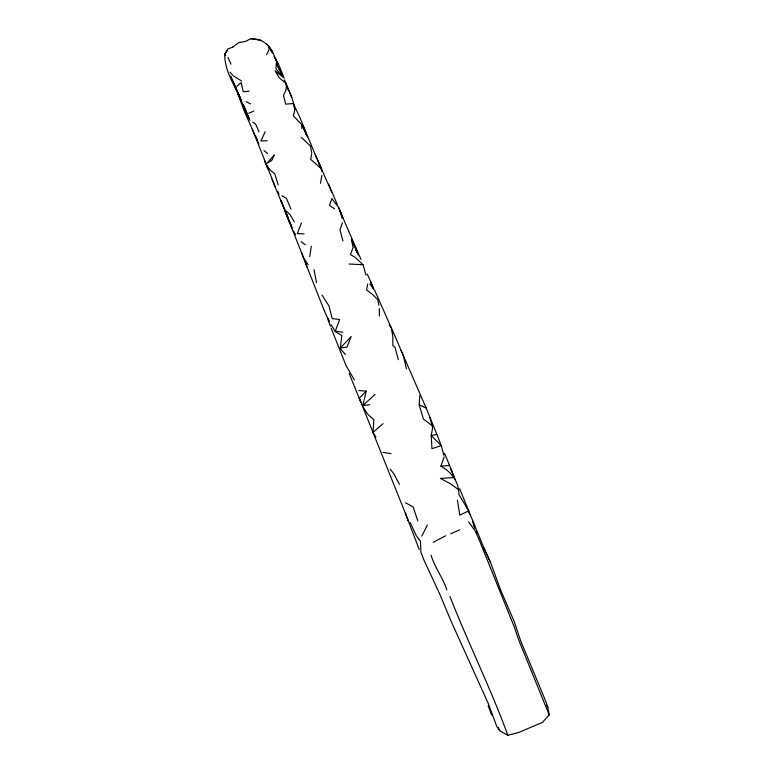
<?xml version="1.0" encoding="UTF-8"?>
<svg xmlns="http://www.w3.org/2000/svg" width="774" height="774" viewBox="0 0 774 774"><rect width="100%" height="100%" fill="white"/><g stroke="black" fill="none" stroke-linecap="round" stroke-linejoin="round"><path stroke-width="1.16" d="M284.271 79.838C287.618 84.55 286.651 90.577 283.448 95.105L285.674 104.151L293.269 103.532L294.768 109.366M443.928 455.315L441.238 445.582L431.95 448.678L431.186 435.52L432.521 428.603L432.24 425.797L423.417 419.063L419.218 404.947L419.789 395.446M375.903 437.029L373.049 432.347L373.852 419.769L367.563 414.061L362.851 406.679M340.328 348.068L351.173 336.526L346.994 347.062L340.328 348.068L341.837 335.519L335.258 331.533M309.677 256.697L311.341 246.209M320.436 183.293L321.897 175.466M311.699 153.833L310.645 159.309L321.065 168.48L321.839 171.489M367.737 283.913L366.537 289.892L372.555 294.478L377.944 299.886L378.805 305.198M369.769 404.734L362.793 405.557L366.257 391.102L358.739 390.57M294.836 109.86L293.365 115.829L301.618 124.469L301.841 128.61M342.398 222.719L339.979 229.791L342.93 240.946M457.376 500.188L459.833 515.136L468.705 510.85L458.905 494.518C459.195 482.231 451.445 471.85 440.899 466.2L444.16 456.863M331.804 198.86L329.492 205.449L334.523 208.806M353.079 247.438L350.419 254.617L354.966 257.22L363.025 264.698L365.967 275.031M301.463 223.018L297.293 233.574L304.085 233.893M265.182 131.744L260.915 140.907L267.136 140.733M266.556 54.828L269.12 49.41L268.733 46.246L266.266 43.683M421.782 536.121L427.403 524.956M227.43 50.416L224.789 53.977C224.189 71.073 235.286 85.759 241.207 101.113L237.405 92.619L244.526 111.717L258.951 144.177M459.669 488.752L483.808 547.721L490.6 562.659L500.768 590.359L514.13 621.27L520.631 640.698L545.931 701.718L547.837 707.301L549.23 714.924L542.439 722.374L518.696 732.465L507.86 735.3L499.665 730.724L496.753 726.418L488.22 703.392L450.923 620.835L439.671 593.89L423.804 559.766L420.892 552.172L420.456 541.113L416.228 535.598L410.162 522.46M419.198 549.521L406.195 515.3L359.252 398.175L366.257 391.102M362.793 405.557L375.061 394.421M236.805 86.378L241.159 82.557L243.249 91.738L249.093 91.168M373.049 432.347L383.004 423.717M232.606 47.195L238.847 42.628L245.774 41.322L250.66 38.7C260.122 38.536 268.085 43.015 272.351 51.752L270.349 48.985L271.287 51.065M433.13 542.351L445.66 535.792M248.706 113.314L253.872 111.021M450.739 533.799L459.698 529.832M233.119 46.991L228.04 48.917L224.789 53.977L225.815 55.68M440.899 466.2L449.539 465.319L452.055 471.608M454.444 477.548L440.435 478.39L450.758 483.944L458.682 489.768M349.093 264.021L363.025 264.698M261.331 40.287L250.66 38.7M342.901 332.269L335.316 331.088L339.651 319.507L332.191 318.569L329.008 305.953L321.936 295.01M383.014 452.384L391.093 453.67M419.218 404.947L426.184 408.053L436.7 433.962M246.093 101.607L250.486 103.89M241.633 81.018L233.158 75.697M405.644 502.829L413.132 506.941L417.805 520.941M282.007 195.783L286.399 198.338L290.976 209.164M252.624 122.118L255.633 124.092L258.98 131.861M301.096 241.672L305.382 244.816M263.963 150.524L267.707 153.571M301.144 137.25L310.471 146.034L311.738 152.817M286.225 210.963L289.998 214.572L294.362 221.877M229.984 72.205L232.442 74.923M389.109 325.099L391.209 327.508L392.747 335.935M340.347 348.716L345.446 354.579M468.647 521.957L475.11 530.79L478.603 538.414L514.478 627.462L518.522 639.566L549.23 714.924M390.193 469.199L394.13 474.123L399.365 484.369M441.238 445.582L431.186 435.52L436.904 434.485L440.754 444.315M331.988 198.841L338.548 207.277L341.682 215.056L338.548 207.277M369.837 283.961L374.877 290.801L394.663 335.403L403.302 355.634L406.485 368.879M354.376 379.899L346.249 366.005M266.875 165.355L270.155 170.096L274.722 173.705L278.147 184.889M308.149 264.689L304.366 258.971M268.733 46.246L273.106 52.864L277.305 63.081M275.312 58.863L278.195 63.371L284.193 78.155M331.195 324.896L335.007 331.233M546.676 705.337L547.837 707.301M293.539 231.039L295.649 234.909M270.349 48.985L272.4 53.077M274.16 56.608L276.55 61.407M319.778 165.085L331.669 192.049M281.929 75.165L276.328 63.226L275.96 68.828L282.916 77.1L275.07 70.773L279.279 77.835L285.867 83.253L291.759 97.321L294.381 105.796L300.118 118.006L321.036 168.703M255.865 138.159L275.302 186.95M255.584 136.108L257.578 140.433M265.172 162.347L268.588 169.777M507.86 735.3C490.697 688.231 468.212 643.184 449.955 596.464M367.302 274.093L373.726 288.508M276.318 62.984L279.714 70.463M490.6 562.659L483.808 547.721M474.143 526.165L475.091 528.265M476.494 531.419L477.442 533.528M227.914 57.305L231 64.203M241.091 100.059L233.274 82.257L239.979 97.369M240.491 98.685L237.173 91.274L248.87 118.412L243.094 104.8M324.383 310.925L327.528 317.988M249.005 118.654L243.142 104.761M246.916 113.304L248.28 116.4M473.262 523.727L475.12 527.974M244.303 107.48L249.838 120.299M271.993 179.297L292.03 227.856L284.668 210.402M328.137 318.356L329.521 321.549M321.761 169.1L315.105 154.094M291.759 97.321L286.37 84.84M343.124 218.345L339.854 210.78L360.994 259.445M243.539 105.39L246.654 112.636M287.889 217.987L291.053 225.486M400.913 350.042L426.184 408.053M303.776 258.284L285.616 212.627M449.539 465.319L444.586 453.322M453.874 476.262L450.836 469.063L455.151 479.348M337.193 204.326L328.689 184.193M284.029 208.119L288.063 217.697L280.914 200.437L283.584 207.016M277.769 191.323L279.066 194.4M498.321 727.531L499.665 730.724M351.928 240.279L354.589 246.645M355.527 248.899L356.872 252.131L351.657 238.982M305.778 133.815L306.001 134.347L302.866 126.752M301.396 252.547L324.316 310.761M345.988 365.444L331.127 328.128M466.2 505.838L467.544 509.137M468.434 511.333L469.779 514.633M304.327 129.297L302.876 125.727L307.423 136.959M446.811 589.914C442.931 577.675 434.649 567.429 431.06 555.161M252.266 129.248L255.323 136.843M264.331 160.025L267.475 167.852M472.43 521.163L474.51 526.359M359.252 398.175L360.955 402.461L349.171 373.484M318.027 161.04L320.6 167.61M370.553 281.572L373.107 288.189M488.152 705.791L491.635 715.05M357.733 253.678L355.401 247.39L358.236 255.052M327.557 318.54L330.382 326.173M305.169 261.835L307.133 267.233M408.208 520.873L405.392 513.046L406.195 515.3M286.419 85.353L287.725 89.561M429.822 417.602L432.24 425.797M398.368 359.726L394.943 347.255L392.863 345.697L392.824 336.748M341.218 215.085L341.944 217.997M351.396 239.379L352.963 246.771M314.031 269.681L316.498 282.636M379.289 308.681L379.434 316.024M274.209 155.158L271.693 160.479L266.672 163.556L274.209 155.158M235.818 87.965L230.613 76.258L235.818 87.965"/></g></svg>
